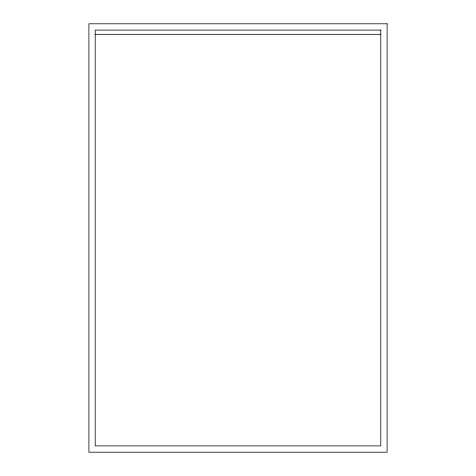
<?xml version="1.0" encoding="UTF-8"?>
<svg xmlns="http://www.w3.org/2000/svg" width="476" height="476" viewBox="0 0 476 476"><rect width="100%" height="100%" fill="white"/><g stroke="black" fill="none" stroke-linecap="round" stroke-linejoin="round"><path stroke-width="0.71" d="M95.2 34.302L380.8 34.302M387.101 23.8L88.899 23.8L88.899 452.2L387.101 452.2L387.101 23.8M380.8 30.101L95.2 30.101L95.2 445.899L380.8 445.899L380.8 30.101"/></g></svg>
